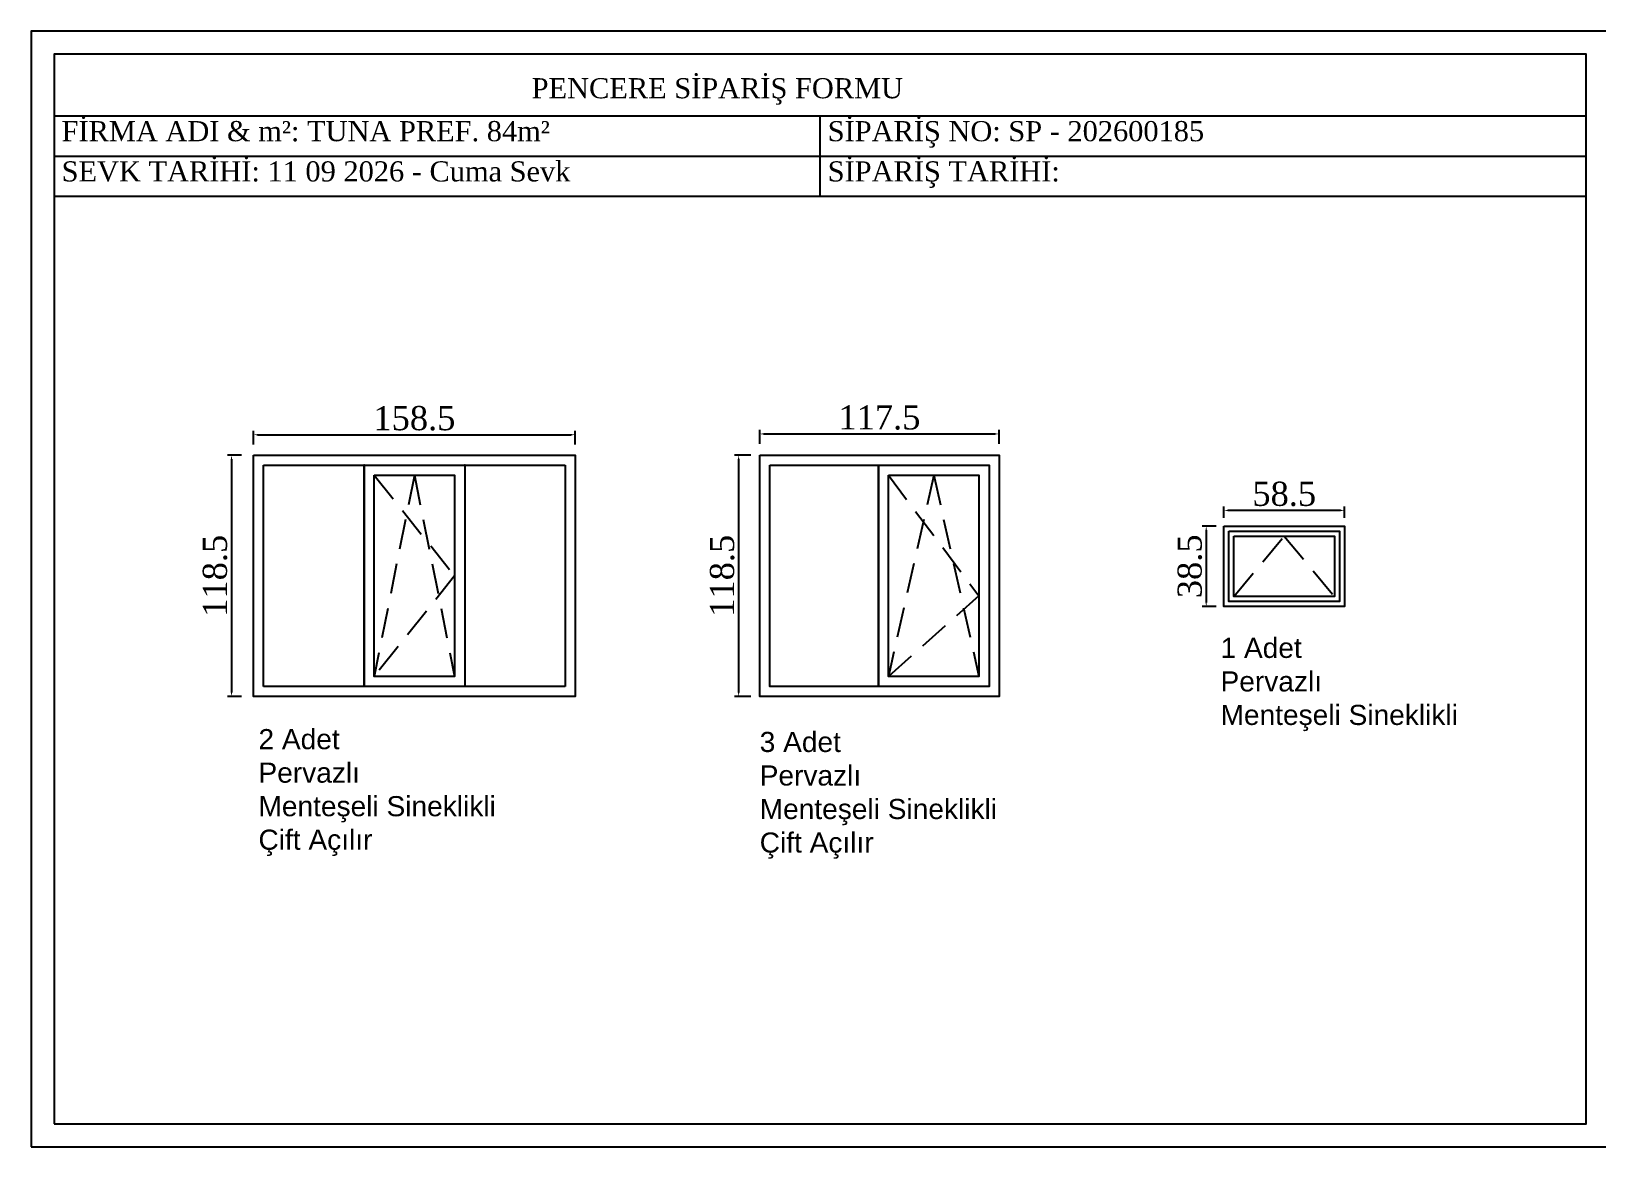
# Model space of a CAD drawing. Header units: millimetres. Extents: x 142629 to 168404, y -211947 to -204319.
# Drawn here: x 144122 to 144901, y -204873 to -204319 of the extents above; entities that cross this region are included whole.
import ezdxf

# ---------------------------------------------------------------- set-up
doc = ezdxf.new("R2010")
doc.units = ezdxf.units.MM
doc.linetypes.add('DASHED', pattern=[0.75, 0.5, -0.25])
doc.layers.add('Block1', color=255, linetype='Continuous')
doc.layers.add('KAPI-PEN', color=3, linetype='Continuous')
doc.styles.add('133', font='times.ttf')
doc.styles.get("Standard").update_dxf_attribs({"font": 'arial.ttf'})
doc.dimstyles.new('MAKAS', dxfattribs={"dimscale": 20, "dimtxt": 1.3, "dimasz": 1, "dimexe": 0.3, "dimexo": 0.3, "dimgap": 0.1, "dimtad": 1, "dimrnd": 1, "dimzin": 12, "dimdsep": 46, "dimlunit": 6, "dimtxsty": '133', "dimcen": 0.8, "dimdle": 0.0005, "dimclrd": 4, "dimclre": 6, "dimclrt": 2, "dimazin": 3, "dimtfac": 1, "dimtmove": 0, "dimatfit": 2, "dimldrblk": 'DOTSMALL', "dimfxl": 1, "dimtolj": 1, "dimtzin": 0, "dimarcsym": 0})

# ---------------------------------------------------------------- blocks, each defined once
blk = doc.blocks.new('*D1871')
at = {"color": 6, "linetype": 'Continuous', "lineweight": -2, "transparency": 16777216}
for p, q in [((144232.42, -204524.18), (144232.42, -204517.34)), ((144392.42, -204524.18), (144392.42, -204517.34))]:
    blk.add_line(p, q, dxfattribs=at)
at = {"color": 4, "linetype": 'Continuous', "lineweight": -2, "transparency": 16777216}
blk.add_line((144234.42, -204519.34), (144390.42, -204519.34), dxfattribs=at)
at = {"color": 4, "linetype": 'Continuous', "transparency": 16777216}
for points in [[(144234.42, -204519), (144234.42, -204519.67), (144232.42, -204519.34)], [(144390.42, -204519), (144390.42, -204519.67), (144392.42, -204519.34)]]:
    blk.add_solid(points, dxfattribs=at)
at = {"layer": 'Defpoints', "color": 0, "linetype": 'Continuous', "transparency": 16777216}
for p in [(144392.42, -204519.34), (144232.42, -204526.18), (144392.42, -204526.18)]:
    blk.add_point(p, dxfattribs=at)
at = {"color": 2, "linetype": 'Continuous', "transparency": 16777216, "insert": (144312.42, -204511.21), "char_height": 12, "attachment_point": 5, "style": '133'}
blk.add_mtext('\\A1;158.5', dxfattribs=at)
blk = doc.blocks.new('_DotSmall')
at = {"color": 0, "linetype": 'ByBlock', "const_width": 0.5}
blk.add_lwpolyline([(-0.0625, 0, 1), (0.0625, 0, 1)], format="xyb", close=True, dxfattribs=at)
blk = doc.blocks.new('*D1872')
at = {"color": 6, "linetype": 'Continuous', "lineweight": -2, "transparency": 16777216}
for p, q in [((144226.51, -204529.48), (144219.47, -204529.48)), ((144226.51, -204649.48), (144219.47, -204649.48))]:
    blk.add_line(p, q, dxfattribs=at)
at = {"color": 4, "linetype": 'Continuous', "lineweight": -2, "transparency": 16777216}
blk.add_line((144221.47, -204531.48), (144221.47, -204647.48), dxfattribs=at)
at = {"color": 4, "linetype": 'Continuous', "transparency": 16777216}
for points in [[(144221.14, -204531.48), (144221.8, -204531.48), (144221.47, -204529.48)], [(144221.14, -204647.48), (144221.8, -204647.48), (144221.47, -204649.48)]]:
    blk.add_solid(points, dxfattribs=at)
at = {"layer": 'Defpoints', "color": 0, "linetype": 'Continuous', "transparency": 16777216}
for p in [(144228.51, -204529.48), (144221.47, -204649.48), (144228.51, -204649.48)]:
    blk.add_point(p, dxfattribs=at)
at = {"color": 2, "linetype": 'Continuous', "transparency": 16777216, "insert": (144213.35, -204589.48), "char_height": 12, "attachment_point": 5, "rotation": 90, "style": '133'}
blk.add_mtext('\\A1;118.5', dxfattribs=at)
blk = doc.blocks.new('*D1873')
at = {"color": 6, "linetype": 'Continuous', "lineweight": -2, "transparency": 16777216}
for p, q in [((144484.12, -204523.87), (144484.12, -204516.95)), ((144603.12, -204523.87), (144603.12, -204516.95))]:
    blk.add_line(p, q, dxfattribs=at)
at = {"color": 4, "linetype": 'Continuous', "lineweight": -2, "transparency": 16777216}
blk.add_line((144486.12, -204518.95), (144601.12, -204518.95), dxfattribs=at)
at = {"color": 4, "linetype": 'Continuous', "transparency": 16777216}
for points in [[(144486.12, -204518.61), (144486.12, -204519.28), (144484.12, -204518.95)], [(144601.12, -204518.61), (144601.12, -204519.28), (144603.12, -204518.95)]]:
    blk.add_solid(points, dxfattribs=at)
at = {"layer": 'Defpoints', "color": 0, "linetype": 'Continuous', "transparency": 16777216}
for p in [(144603.12, -204518.95), (144484.12, -204525.87), (144603.12, -204525.87)]:
    blk.add_point(p, dxfattribs=at)
at = {"color": 2, "linetype": 'Continuous', "transparency": 16777216, "insert": (144543.62, -204510.83), "char_height": 12, "attachment_point": 5, "style": '133'}
blk.add_mtext('\\A1;117.5', dxfattribs=at)
blk = doc.blocks.new('*D1874')
at = {"color": 6, "linetype": 'Continuous', "lineweight": -2, "transparency": 16777216}
for p, q in [((144479.71, -204529.48), (144471.62, -204529.48)), ((144479.71, -204649.48), (144471.62, -204649.48))]:
    blk.add_line(p, q, dxfattribs=at)
at = {"color": 4, "linetype": 'Continuous', "lineweight": -2, "transparency": 16777216}
blk.add_line((144473.62, -204531.48), (144473.62, -204647.48), dxfattribs=at)
at = {"color": 4, "linetype": 'Continuous', "transparency": 16777216}
for points in [[(144473.29, -204531.48), (144473.96, -204531.48), (144473.62, -204529.48)], [(144473.29, -204647.48), (144473.96, -204647.48), (144473.62, -204649.48)]]:
    blk.add_solid(points, dxfattribs=at)
at = {"layer": 'Defpoints', "color": 0, "linetype": 'Continuous', "transparency": 16777216}
for p in [(144481.71, -204529.48), (144473.62, -204649.48), (144481.71, -204649.48)]:
    blk.add_point(p, dxfattribs=at)
at = {"color": 2, "linetype": 'Continuous', "transparency": 16777216, "insert": (144465.5, -204589.48), "char_height": 12, "attachment_point": 5, "rotation": 90, "style": '133'}
blk.add_mtext('\\A1;118.5', dxfattribs=at)
blk = doc.blocks.new('*D1875')
at = {"color": 6, "linetype": 'Continuous', "lineweight": -2, "transparency": 16777216}
for p, q in [((144714.89, -204560.66), (144714.89, -204554.96)), ((144774.89, -204560.66), (144774.89, -204554.96))]:
    blk.add_line(p, q, dxfattribs=at)
at = {"color": 4, "linetype": 'Continuous', "lineweight": -2, "transparency": 16777216}
blk.add_line((144772.89, -204556.96), (144716.89, -204556.96), dxfattribs=at)
at = {"color": 4, "linetype": 'Continuous', "transparency": 16777216}
for points in [[(144716.89, -204556.63), (144716.89, -204557.3), (144714.89, -204556.96)], [(144772.89, -204556.63), (144772.89, -204557.3), (144774.89, -204556.96)]]:
    blk.add_solid(points, dxfattribs=at)
at = {"layer": 'Defpoints', "color": 0, "linetype": 'Continuous', "transparency": 16777216}
for p in [(144714.89, -204556.96), (144714.89, -204562.66), (144774.89, -204562.66)]:
    blk.add_point(p, dxfattribs=at)
at = {"color": 2, "linetype": 'Continuous', "transparency": 16777216, "insert": (144744.89, -204548.84), "char_height": 12, "attachment_point": 5, "style": '133'}
blk.add_mtext('\\A1;58.5', dxfattribs=at)
blk = doc.blocks.new('*D1876')
at = {"color": 6, "linetype": 'Continuous', "lineweight": -2, "transparency": 16777216}
for p, q in [((144711.01, -204564.77), (144704.1, -204564.77)), ((144711.01, -204604.77), (144704.1, -204604.77))]:
    blk.add_line(p, q, dxfattribs=at)
at = {"color": 4, "linetype": 'Continuous', "lineweight": -2, "transparency": 16777216}
blk.add_line((144706.1, -204566.77), (144706.1, -204602.77), dxfattribs=at)
at = {"color": 4, "linetype": 'Continuous', "transparency": 16777216}
for points in [[(144705.77, -204566.77), (144706.43, -204566.77), (144706.1, -204564.77)], [(144705.77, -204602.77), (144706.43, -204602.77), (144706.1, -204604.77)]]:
    blk.add_solid(points, dxfattribs=at)
at = {"layer": 'Defpoints', "color": 0, "linetype": 'Continuous', "transparency": 16777216}
for p in [(144713.01, -204564.77), (144706.1, -204604.77), (144713.01, -204604.77)]:
    blk.add_point(p, dxfattribs=at)
at = {"color": 2, "linetype": 'Continuous', "transparency": 16777216, "insert": (144697.98, -204584.77), "char_height": 12, "attachment_point": 5, "rotation": 90, "style": '133'}
blk.add_mtext('\\A1;38.5', dxfattribs=at)

msp = doc.modelspace()

# ---------------------------------------------------------------- linework, layer by layer
at = {"layer": 'Block1'}
msp.add_line((144287.42, -204534.478), (144287.42, -204644.478), dxfattribs=at)
at = {"layer": 'Block1', "linetype": 'DASHED', "ltscale": 30}
for p, q in [((144292.42, -204539.478), (144332.42, -204589.478)), ((144312.42, -204539.478), (144292.42, -204639.478)), ((144312.42, -204539.478), (144332.42, -204639.478)), ((144548.122, -204539.478), (144593.122, -204599.478)), ((144570.622, -204539.478), (144548.122, -204639.478)), ((144570.622, -204539.478), (144593.122, -204639.478)), ((144719.886, -204599.768), (144744.886, -204569.768)), ((144744.886, -204569.768), (144769.886, -204599.768)), ((144332.42, -204589.478), (144292.42, -204639.478)), ((144593.122, -204599.478), (144548.122, -204639.478))]:
    msp.add_line(p, q, dxfattribs=at)
at = {"layer": 'Block1'}
for p in [(144287.42, -204534.478), (144337.42, -204534.478)]:
    msp.add_point(p, dxfattribs=at)
at = {"layer": 'KAPI-PEN', "color": 175, "true_color": 0x4554a5}
for p, q in [((144133.27, -204360.755), (144895.072, -204360.755)), ((144514.171, -204400.755), (144514.171, -204360.755)), ((144133.27, -204380.755), (144895.072, -204380.755)), ((144133.27, -204400.755), (144895.072, -204400.755)), ((144237.42, -204534.478), (144387.42, -204534.478)), ((144237.42, -204644.478), (144237.42, -204534.478)), ((144337.42, -204534.478), (144337.42, -204644.478)), ((144387.42, -204534.478), (144387.42, -204644.478)), ((144543.122, -204534.478), (144543.122, -204644.478)), ((144387.42, -204644.478), (144237.42, -204644.478))]:
    msp.add_line(p, q, dxfattribs=at)
for points in [[(144121.968, -204873.363), (144906.374, -204873.363), (144906.374, -204318.732), (144121.968, -204318.732)], [(144133.27, -204862.06), (144895.072, -204862.06), (144895.072, -204330.034), (144133.27, -204330.034)], [(144287.42, -204534.478), (144337.42, -204534.478), (144337.42, -204644.478), (144287.42, -204644.478)], [(144292.42, -204539.478), (144332.42, -204539.478), (144332.42, -204639.478), (144292.42, -204639.478)], [(144489.122, -204534.478), (144598.122, -204534.478), (144598.122, -204644.478), (144489.122, -204644.478)], [(144543.122, -204534.478), (144598.122, -204534.478), (144598.122, -204644.478), (144543.122, -204644.478)], [(144548.122, -204539.478), (144593.122, -204539.478), (144593.122, -204639.478), (144548.122, -204639.478)], [(144717.386, -204567.268), (144772.386, -204567.268), (144772.386, -204602.268), (144717.386, -204602.268)], [(144719.886, -204569.768), (144769.886, -204569.768), (144769.886, -204599.768), (144719.886, -204599.768)]]:
    msp.add_lwpolyline(points, close=True, dxfattribs=at)
for points in [[(144232.42, -204529.478), (144392.42, -204529.478), (144392.42, -204649.478), (144232.42, -204649.478), (144232.42, -204529.478)], [(144484.122, -204529.478), (144603.122, -204529.478), (144603.122, -204649.478), (144484.122, -204649.478), (144484.122, -204529.478)], [(144714.886, -204564.768), (144774.886, -204564.768), (144774.886, -204604.768), (144714.886, -204604.768), (144714.886, -204564.768)]]:
    msp.add_lwpolyline(points, dxfattribs=at)

# ---------------------------------------------------------------- texts
at = {"color": 0, "ltscale": 5, "char_height": 10, "attachment_point": 1}
for s, insert in [('1 Adet\\PPervazlı\\PMenteşeli Sineklikli', (144713.216, -204620.326)), ('2 Adet\\PPervazlı\\PMenteşeli Sineklikli\\PÇift Açılır', (144234.901, -204665.705)), ('3 Adet\\PPervazlı\\PMenteşeli Sineklikli\\PÇift Açılır', (144484.097, -204667.106))]:
    msp.add_mtext(s, dxfattribs=dict(at, insert=insert))
at = {"layer": 'Block1', "linetype": 'Continuous', "char_height": 10, "attachment_point": 1, "style": '133'}
for s, insert in [('{\\C0;PENCERE SİPARİŞ FORMU }', (144370.719, -204342.021)), ('{\\C0;FİRMA ADI & m²: TUNA PREF. 84\\fTimes New Roman|b0|i0|c162|p18;m²}', (144137.014, -204363.378)), ('{\\C0;SİPARİŞ NO: SP - 202600185}', (144517.914, -204363.378)), ('{\\C0;SEVK TARİHİ: 11 09 2026 - Cuma Sevk }', (144137.014, -204383.378)), ('{\\C0;SİPARİŞ TARİHİ:}', (144517.914, -204383.378))]:
    msp.add_mtext_dynamic_manual_height_columns(s, width=311.93443, gutter_width=12.5, heights=[0], dxfattribs=dict(at, insert=insert))

# ---------------------------------------------------------------- dimensions: what is measured, and where the dimension line sits
at = {"color": 6, "linetype": 'Continuous'}
for base, p1, p2, text, picture, middle in [((144392.42, -204519.335), (144232.42, -204526.176), (144392.42, -204526.176), '158.5', '*D1871', (144312.42, -204511.214)), ((144603.122, -204518.948), (144484.122, -204525.867), (144603.122, -204525.867), '117.5', '*D1873', (144543.622, -204510.827)), ((144714.886, -204556.965), (144774.886, -204562.656), (144714.886, -204562.656), '58.5', '*D1875', (144744.886, -204548.843))]:
    dim = msp.add_linear_dim(base=base, p1=p1, p2=p2, text=text, dimstyle='MAKAS', override={"dimtxt": 0.6, "dimasz": 0.1, "dimexe": 0.1, "dimexo": 0.1}, dxfattribs=at)
    dim.commit()
    dim.dimension.update_dxf_attribs({"geometry": picture, "text_midpoint": middle})
for base, p1, p2, text, picture, middle in [((144221.469, -204649.478), (144228.515, -204529.478), (144228.515, -204649.478), '118.5', '*D1872', (144213.348, -204589.478)), ((144473.623, -204649.478), (144481.712, -204529.478), (144481.712, -204649.478), '118.5', '*D1874', (144465.502, -204589.478)), ((144706.099, -204604.768), (144713.007, -204564.768), (144713.007, -204604.768), '38.5', '*D1876', (144697.978, -204584.768))]:
    dim = msp.add_linear_dim(base=base, p1=p1, p2=p2, angle=90, text=text, dimstyle='MAKAS', override={"dimtxt": 0.6, "dimasz": 0.1, "dimexe": 0.1, "dimexo": 0.1}, dxfattribs=at)
    dim.commit()
    dim.dimension.update_dxf_attribs({"geometry": picture, "text_midpoint": middle})

doc.saveas('drawing.dxf')
